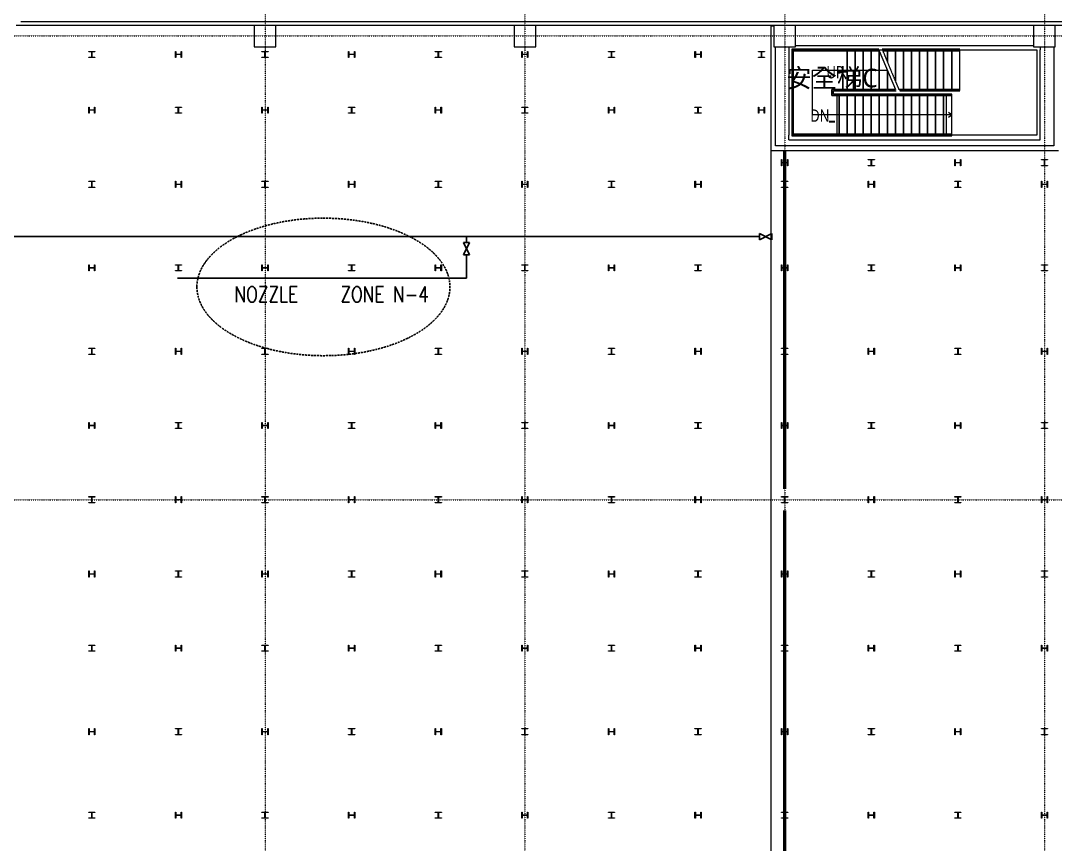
# Model space of a CAD drawing. Extents: x -32000 to 362567, y -29000 to 144214.
# Drawn here: x 151700 to 185150, y 63858 to 90491 of the extents above; entities that cross this region are included whole.
import ezdxf
from ezdxf.enums import TextEntityAlignment as Align

# ---------------------------------------------------------------- set-up
doc = ezdxf.new("R2010")
doc.units = 0
doc.header["$LTSCALE"] = 10
for name, pattern in [('H12PL25$0$HIDDEN', [0.4, 0.3, -0.1]), ('H12PL25$0$JJP_三點線', [0.9, 0.3, -0.15, 0, -0.15, 0, -0.15, 0, -0.15]), ('H12PL25$0$JJP_虛線(退縮線、投影線、地下室範圍、非屬本工程、圖面分區)', [0.45, 0.3, -0.15]), ('H12PL25$0$虛線', [0.846667, 0.423333, -0.423333]), ('XFM1P20-HI FOG-200K$0$HIDDEN', [9.525, 6.35, -3.175])]:
    doc.linetypes.add(name, pattern=pattern)
for name, color, linetype in [('H12PL25$0$A-STRS', 252, 'Continuous'), ('H12PL25$0$A-TEXT', 252, 'Continuous'), ('H12PL25$0$A-WALL-EX', 252, 'Continuous'), ('H12PL25$0$A-WALL-IN', 252, 'Continuous'), ('H12PL25$0$A-ZONE', 252, 'Continuous'), ('H12PL25$0$S-COL', 252, 'Continuous'), ('H12PL25$0$S-GRID', 252, 'Continuous'), ('XFDP20$0$A-W-P3_(50K)', 2, 'Continuous'), ('XFM1P20-HI FOG-200K$0$M-CWTR-TEXT', 4, 'Continuous'), ('XFM1P20-HI FOG-200K$0$M-PIPE-CHWR20', 110, 'Continuous'), ('XFM1P20-HI FOG-200K$0$M-PIPE-FITTING', 2, 'Continuous')]:
    doc.layers.add(name, color=color, linetype=linetype)
doc.styles.add('H12PL25$0$Standard', font='', dxfattribs={"width": 0.8})
doc.styles.add('XFM1P20-HI FOG-200K$0$12P7-XCM2P10$0$AA-TXT', font='simplex.shx', dxfattribs={"bigfont": 'china.shx'})
doc.styles.get('H12PL25$0$Standard').set_extended_font_data('Microsoft JhengHei')

# ---------------------------------------------------------------- blocks, each defined once
blk = doc.blocks.new('XFDP20')
at = {"layer": 'XFDP20$0$A-W-P3_(50K)', "ltscale": 0.5}
for p, q in [((176375, 75350), (176375, 86290)), ((176425, 75350), (176425, 86290)), ((176375, 74650), (176375, 60350)), ((176425, 74650), (176425, 60350))]:
    blk.add_line(p, q, dxfattribs=at)
blk = doc.blocks.new('H12PL25')
at = {"layer": 'H12PL25$0$A-STRS', "lineweight": 0}
for p, q in [((178420, 89570), (176630, 89570)), ((176630, 89570), (176630, 86770)), ((176680, 86820), (176680, 89520)), ((176680, 89520), (178420, 89520)), ((178420, 89520), (176680, 89520)), ((176680, 89520), (176680, 86820)), ((178420, 89520), (176680, 89520)), ((176680, 89520), (176680, 86820)), ((178420, 89520), (178420, 89570)), ((179439.2, 89570), (178420, 89570)), ((178420, 89570), (178420, 89520)), ((178420, 89520), (179460, 89520)), ((179460, 89520), (178420, 89520)), ((178420, 89520), (178420, 88270)), ((178420, 89520), (178420, 88270)), ((178420, 88270), (178420, 89520)), ((178680, 89520), (178420, 89520)), ((178420, 89520), (178420, 88270)), ((178680, 89520), (178680, 88270)), ((178680, 88270), (178680, 89520)), ((178680, 89520), (178680, 88270)), ((178940, 89520), (178680, 89520)), ((178940, 89520), (178940, 88270)), ((178940, 88270), (178940, 89520)), ((178940, 89520), (178940, 88270)), ((179200, 89520), (178940, 89520)), ((179200, 89520), (179200, 88270)), ((179200, 88270), (179200, 89520)), ((179200, 89520), (179200, 88270)), ((179460, 89520), (179200, 89520)), ((179460, 89520), (179460, 88270)), ((179460, 88270), (179460, 89520)), ((179460, 89520), (179460, 88270)), ((179460, 89520), (179980, 88270)), ((177305, 87445), (177305, 88895)), ((177305, 88895), (178420, 88895)), ((178420, 88895), (179720, 88895)), ((179720, 88895), (179720, 88270)), ((179720, 88270), (179720, 88895)), ((179720, 88895), (179720, 88270)), ((178420, 88270), (177930, 88270)), ((177930, 88270), (177930, 88070)), ((177930, 88070), (177930, 88270)), ((177930, 88270), (178420, 88270)), ((177930, 88070), (177930, 88270)), ((177930, 88270), (178420, 88270)), ((177930, 88070), (178160, 88070)), ((178086.56, 88070), (177930, 88070)), ((178160, 88070), (177930, 88070)), ((177980, 88120), (177980, 88220)), ((177980, 88220), (178420, 88220)), ((178160, 88120), (177980, 88120)), ((178160, 88070), (178086.56, 88070)), ((181800, 88120), (178160, 88120)), ((178160, 88120), (178160, 88070)), ((178160, 88070), (178160, 88120)), ((178160, 88070), (181800, 88070)), ((181800, 88070), (178160, 88070)), ((178160, 86820), (178160, 88070)), ((178160, 86820), (178160, 88070)), ((178160, 86820), (178160, 88070)), ((178420, 88070), (178160, 88070)), ((178160, 88070), (178160, 86820)), ((178160, 86820), (178160, 88070)), ((178420, 88220), (178420, 88270)), ((179980, 88270), (178420, 88270)), ((178420, 88270), (178420, 88220)), ((178420, 88270), (179980, 88270)), ((178420, 88270), (178680, 88270)), ((178420, 88220), (180000.8, 88220)), ((178420, 86820), (178420, 88070)), ((178680, 88070), (178420, 88070)), ((178420, 88070), (178420, 86820)), ((178420, 86820), (178420, 88070)), ((178680, 88270), (178940, 88270)), ((178680, 86820), (178680, 88070)), ((178940, 88070), (178680, 88070)), ((178680, 88070), (178680, 86820)), ((178680, 86820), (178680, 88070)), ((178940, 88270), (179200, 88270)), ((178940, 86820), (178940, 88070)), ((179200, 88070), (178940, 88070)), ((178940, 88070), (178940, 86820)), ((178940, 86820), (178940, 88070)), ((179200, 88270), (179460, 88270)), ((179200, 86820), (179200, 88070)), ((179460, 88070), (179200, 88070)), ((179200, 88070), (179200, 86820)), ((179200, 86820), (179200, 88070)), ((179460, 88270), (179720, 88270)), ((179460, 86820), (179460, 88070)), ((179720, 88070), (179460, 88070)), ((179460, 88070), (179460, 86820)), ((179460, 86820), (179460, 88070)), ((179720, 88270), (179980, 88270)), ((179720, 86820), (179720, 88070)), ((179980, 88070), (179720, 88070)), ((179720, 88070), (179720, 86820)), ((179720, 86820), (179720, 88070)), ((179980, 86820), (179980, 88070)), ((180240, 88070), (179980, 88070)), ((179980, 88070), (179980, 86820)), ((179980, 86820), (179980, 88070)), ((180240, 86820), (180240, 88070)), ((180500, 88070), (180240, 88070)), ((180240, 88070), (180240, 86820)), ((180240, 86820), (180240, 88070)), ((180500, 86820), (180500, 88070)), ((180760, 88070), (180500, 88070)), ((180500, 88070), (180500, 86820)), ((180500, 86820), (180500, 88070)), ((180760, 86820), (180760, 88070)), ((181020, 88070), (180760, 88070)), ((180760, 88070), (180760, 86820)), ((180760, 86820), (180760, 88070)), ((181020, 86820), (181020, 88070)), ((181280, 88070), (181020, 88070)), ((181020, 88070), (181020, 86820)), ((181020, 86820), (181020, 88070)), ((181280, 86820), (181280, 88070)), ((181540, 88070), (181280, 88070)), ((181280, 88070), (181280, 86820)), ((181280, 86820), (181280, 88070)), ((181540, 86820), (181540, 88070)), ((181800, 88070), (181540, 88070)), ((181540, 88070), (181540, 86820)), ((181540, 86820), (181540, 88070)), ((181800, 88070), (181800, 88120)), ((181800, 86820), (181800, 88070)), ((181800, 86820), (181800, 88070)), ((178160, 87445), (177305, 87445)), ((181540, 87445), (178160, 87445)), ((181800, 87445), (181540, 87445)), ((181800, 87445), (181700, 87520)), ((181700, 87370), (181800, 87445)), ((176630, 86770), (178160, 86770)), ((178160, 86820), (176680, 86820)), ((176680, 86820), (178086.56, 86820)), ((176680, 86820), (178160, 86820)), ((178086.56, 86820), (178160, 86820)), ((181800, 86820), (178160, 86820)), ((178160, 86820), (178160, 86770)), ((178160, 86770), (178160, 86820)), ((178160, 86820), (181800, 86820)), ((178160, 86820), (178420, 86820)), ((178160, 86770), (181800, 86770)), ((178420, 86820), (178680, 86820)), ((178680, 86820), (178940, 86820)), ((178940, 86820), (179200, 86820)), ((179200, 86820), (179460, 86820)), ((179460, 86820), (179720, 86820)), ((179720, 86820), (179980, 86820)), ((179980, 86820), (180240, 86820)), ((180240, 86820), (180500, 86820)), ((180500, 86820), (180760, 86820)), ((180760, 86820), (181020, 86820)), ((181020, 86820), (181280, 86820)), ((181280, 86820), (181540, 86820)), ((181540, 86820), (181800, 86820)), ((181800, 86770), (181800, 86820))]:
    blk.add_line(p, q, dxfattribs=at)
at = {"layer": 'H12PL25$0$A-STRS', "linetype": 'H12PL25$0$JJP_虛線(退縮線、投影線、地下室範圍、非屬本工程、圖面分區)', "lineweight": 0}
for p, q in [((178420, 89520), (178420, 88270)), ((182060, 89570), (179547.51, 89570)), ((179568.31, 89520), (182060, 89520)), ((179720, 89520), (179568.31, 89520)), ((179568.31, 89520), (180088.31, 88270)), ((179720, 89520), (179720, 89155.36)), ((179720, 89155.36), (179720, 89520)), ((179720, 89520), (179720, 89155.36)), ((179980, 89520), (179720, 89520)), ((179980, 89520), (179980, 88530.36)), ((179980, 88530.36), (179980, 89520)), ((179980, 89520), (179980, 88530.36)), ((180240, 89520), (179980, 89520)), ((180240, 89520), (180240, 88270)), ((180240, 88270), (180240, 89520)), ((180240, 89520), (180240, 88270)), ((180500, 89520), (180240, 89520)), ((180500, 89520), (180500, 88270)), ((180500, 88270), (180500, 89520)), ((180500, 89520), (180500, 88270)), ((180760, 89520), (180500, 89520)), ((180760, 89520), (180760, 88270)), ((180760, 88270), (180760, 89520)), ((180760, 89520), (180760, 88270)), ((181020, 89520), (180760, 89520)), ((181020, 89520), (181020, 88270)), ((181020, 88270), (181020, 89520)), ((181020, 89520), (181020, 88270)), ((181280, 89520), (181020, 89520)), ((181280, 89520), (181280, 88270)), ((181280, 88270), (181280, 89520)), ((181280, 89520), (181280, 88270)), ((181540, 89520), (181280, 89520)), ((181540, 89520), (181540, 88270)), ((181540, 88270), (181540, 89520)), ((181540, 89520), (181540, 88270)), ((181800, 89520), (181540, 89520)), ((181800, 89520), (181800, 88270)), ((181800, 88270), (181800, 89520)), ((181800, 89520), (181800, 88270)), ((182060, 89520), (181800, 89520)), ((182060, 89520), (182060, 89570)), ((182060, 88270), (182060, 89520)), ((178086.56, 88070), (178086.56, 86820)), ((182060, 88270), (180088.31, 88270)), ((180088.31, 88270), (180240, 88270)), ((180109.11, 88220), (182060, 88220)), ((180240, 88270), (180500, 88270)), ((180500, 88270), (180760, 88270)), ((180760, 88270), (181020, 88270)), ((181020, 88270), (181280, 88270)), ((181280, 88270), (181540, 88270)), ((181540, 88270), (181800, 88270)), ((181623.77, 88070), (181623.77, 86820)), ((181800, 88270), (182060, 88270)), ((182060, 88220), (182060, 88270))]:
    blk.add_line(p, q, dxfattribs=at)
at = {"layer": 'H12PL25$0$A-STRS', "linetype": 'H12PL25$0$虛線', "lineweight": 0}
for p, q in [((182060, 89520), (179568.31, 89520)), ((182060, 88270), (182060, 89520)), ((180088.31, 88270), (182060, 88270))]:
    blk.add_line(p, q, dxfattribs=at)
at = {"layer": 'H12PL25$0$A-WALL-EX', "lineweight": 0}
blk.add_line((151700, 90465), (237400, 90465), dxfattribs=at)
at = {"layer": 'H12PL25$0$A-WALL-EX', "lineweight": 0, "flags": 128}
blk.add_lwpolyline([(151550, 90350), (237400, 90350)], dxfattribs=at)
at = {"layer": 'H12PL25$0$A-WALL-IN', "lineweight": 0, "flags": 128}
for points in [[(175950, 90330), (175950, 86290)], [(175950, 90330), (176050, 90330)], [(176100, 86440), (176100, 89650)], [(176537.5, 89650), (176537.5, 89550)], [(184450, 89675), (176750, 89675)], [(184662.5, 89650), (184662.5, 89550)], [(185100, 89650), (185100, 86440)], [(176537.5, 89550), (176537.5, 86790)], [(176650.5, 89550), (184549.5, 89550)], [(176650.5, 86790), (176650.5, 89550)], [(184549.5, 89550), (184549.5, 86790)], [(184662.5, 86790), (184662.5, 89550)], [(176537.5, 86640), (176537.5, 86790)], [(176537.5, 86640), (184662.5, 86640)], [(184549.5, 86790), (176650.5, 86790)], [(184662.5, 86640), (184662.5, 86790)], [(185100, 86440), (176100, 86440)], [(175950, 86290), (176100, 86290)], [(176100, 86290), (185250, 86290)]]:
    blk.add_lwpolyline(points, dxfattribs=at)
at = {"layer": 'H12PL25$0$A-ZONE', "linetype": 'H12PL25$0$HIDDEN', "lineweight": 0}
blk.add_lwpolyline([(175950, 86290), (175950, 350)], dxfattribs=at)
at = {"layer": 'H12PL25$0$S-COL', "lineweight": 0, "flags": 128}
for points in [[(159250, 90350), (159250, 89650), (159950, 89650), (159950, 90350)], [(167650, 90350), (167650, 89650), (168350, 89650), (168350, 90350)], [(176050, 90350), (176050, 89650), (176750, 89650), (176750, 90350)], [(184450, 90350), (184450, 89650), (185150, 89650), (185150, 90350)]]:
    blk.add_lwpolyline(points, dxfattribs=at)
for points in [[(153900, 89300), (153900, 89312), (153983, 89312, 0.41421356), (153996, 89325), (153996, 89475, 0.41421356), (153983, 89488), (153900, 89488), (153900, 89500), (154100, 89500), (154100, 89488), (154017, 89488, 0.41421356), (154004, 89475), (154004, 89325, 0.41421356), (154017, 89312), (154100, 89312), (154100, 89300)], [(156700, 89500), (156712, 89500), (156712, 89417, 0.41421356), (156725, 89404), (156875, 89404, 0.41421356), (156888, 89417), (156888, 89500), (156900, 89500), (156900, 89300), (156888, 89300), (156888, 89383, 0.41421356), (156875, 89396), (156725, 89396, 0.41421356), (156712, 89383), (156712, 89300), (156700, 89300)], [(159500, 89300), (159500, 89312), (159583, 89312, 0.41421356), (159596, 89325), (159596, 89475, 0.41421356), (159583, 89488), (159500, 89488), (159500, 89500), (159700, 89500), (159700, 89488), (159617, 89488, 0.41421356), (159604, 89475), (159604, 89325, 0.41421356), (159617, 89312), (159700, 89312), (159700, 89300)], [(162300, 89500), (162312, 89500), (162312, 89417, 0.41421356), (162325, 89404), (162475, 89404, 0.41421356), (162488, 89417), (162488, 89500), (162500, 89500), (162500, 89300), (162488, 89300), (162488, 89383, 0.41421356), (162475, 89396), (162325, 89396, 0.41421356), (162312, 89383), (162312, 89300), (162300, 89300)], [(165100, 89300), (165100, 89312), (165183, 89312, 0.41421356), (165196, 89325), (165196, 89475, 0.41421356), (165183, 89488), (165100, 89488), (165100, 89500), (165300, 89500), (165300, 89488), (165217, 89488, 0.41421356), (165204, 89475), (165204, 89325, 0.41421356), (165217, 89312), (165300, 89312), (165300, 89300)], [(167900, 89500), (167912, 89500), (167912, 89417, 0.41421356), (167925, 89404), (168075, 89404, 0.41421356), (168088, 89417), (168088, 89500), (168100, 89500), (168100, 89300), (168088, 89300), (168088, 89383, 0.41421356), (168075, 89396), (167925, 89396, 0.41421356), (167912, 89383), (167912, 89300), (167900, 89300)], [(170700, 89300), (170700, 89312), (170783, 89312, 0.41421356), (170796, 89325), (170796, 89475, 0.41421356), (170783, 89488), (170700, 89488), (170700, 89500), (170900, 89500), (170900, 89488), (170817, 89488, 0.41421356), (170804, 89475), (170804, 89325, 0.41421356), (170817, 89312), (170900, 89312), (170900, 89300)], [(173500, 89500), (173512, 89500), (173512, 89417, 0.41421356), (173525, 89404), (173675, 89404, 0.41421356), (173688, 89417), (173688, 89500), (173700, 89500), (173700, 89300), (173688, 89300), (173688, 89383, 0.41421356), (173675, 89396), (173525, 89396, 0.41421356), (173512, 89383), (173512, 89300), (173500, 89300)], [(175550, 89300), (175550, 89312), (175633, 89312, 0.41421356), (175646, 89325), (175646, 89475, 0.41421356), (175633, 89488), (175550, 89488), (175550, 89500), (175750, 89500), (175750, 89488), (175667, 89488, 0.41421356), (175654, 89475), (175654, 89325, 0.41421356), (175667, 89312), (175750, 89312), (175750, 89300)], [(153900, 87700), (153912, 87700), (153912, 87617, 0.41421356), (153925, 87604), (154075, 87604, 0.41421356), (154088, 87617), (154088, 87700), (154100, 87700), (154100, 87500), (154088, 87500), (154088, 87583, 0.41421356), (154075, 87596), (153925, 87596, 0.41421356), (153912, 87583), (153912, 87500), (153900, 87500)], [(156700, 87500), (156700, 87512), (156783, 87512, 0.41421356), (156796, 87525), (156796, 87675, 0.41421356), (156783, 87688), (156700, 87688), (156700, 87700), (156900, 87700), (156900, 87688), (156817, 87688, 0.41421356), (156804, 87675), (156804, 87525, 0.41421356), (156817, 87512), (156900, 87512), (156900, 87500)], [(159500, 87700), (159512, 87700), (159512, 87617, 0.41421356), (159525, 87604), (159675, 87604, 0.41421356), (159688, 87617), (159688, 87700), (159700, 87700), (159700, 87500), (159688, 87500), (159688, 87583, 0.41421356), (159675, 87596), (159525, 87596, 0.41421356), (159512, 87583), (159512, 87500), (159500, 87500)], [(162300, 87500), (162300, 87512), (162383, 87512, 0.41421356), (162396, 87525), (162396, 87675, 0.41421356), (162383, 87688), (162300, 87688), (162300, 87700), (162500, 87700), (162500, 87688), (162417, 87688, 0.41421356), (162404, 87675), (162404, 87525, 0.41421356), (162417, 87512), (162500, 87512), (162500, 87500)], [(165100, 87700), (165112, 87700), (165112, 87617, 0.41421356), (165125, 87604), (165275, 87604, 0.41421356), (165288, 87617), (165288, 87700), (165300, 87700), (165300, 87500), (165288, 87500), (165288, 87583, 0.41421356), (165275, 87596), (165125, 87596, 0.41421356), (165112, 87583), (165112, 87500), (165100, 87500)], [(167900, 87500), (167900, 87512), (167983, 87512, 0.41421356), (167996, 87525), (167996, 87675, 0.41421356), (167983, 87688), (167900, 87688), (167900, 87700), (168100, 87700), (168100, 87688), (168017, 87688, 0.41421356), (168004, 87675), (168004, 87525, 0.41421356), (168017, 87512), (168100, 87512), (168100, 87500)], [(170700, 87700), (170712, 87700), (170712, 87617, 0.41421356), (170725, 87604), (170875, 87604, 0.41421356), (170888, 87617), (170888, 87700), (170900, 87700), (170900, 87500), (170888, 87500), (170888, 87583, 0.41421356), (170875, 87596), (170725, 87596, 0.41421356), (170712, 87583), (170712, 87500), (170700, 87500)], [(173500, 87500), (173500, 87512), (173583, 87512, 0.41421356), (173596, 87525), (173596, 87675, 0.41421356), (173583, 87688), (173500, 87688), (173500, 87700), (173700, 87700), (173700, 87688), (173617, 87688, 0.41421356), (173604, 87675), (173604, 87525, 0.41421356), (173617, 87512), (173700, 87512), (173700, 87500)], [(175550, 87700), (175562, 87700), (175562, 87617, 0.41421356), (175575, 87604), (175725, 87604, 0.41421356), (175738, 87617), (175738, 87700), (175750, 87700), (175750, 87500), (175738, 87500), (175738, 87583, 0.41421356), (175725, 87596), (175575, 87596, 0.41421356), (175562, 87583), (175562, 87500), (175550, 87500)], [(176300, 86000), (176312, 86000), (176312, 85917, 0.41421356), (176325, 85904), (176475, 85904, 0.41421356), (176488, 85917), (176488, 86000), (176500, 86000), (176500, 85800), (176488, 85800), (176488, 85883, 0.41421356), (176475, 85896), (176325, 85896, 0.41421356), (176312, 85883), (176312, 85800), (176300, 85800)], [(179100, 85800), (179100, 85812), (179183, 85812, 0.41421356), (179196, 85825), (179196, 85975, 0.41421356), (179183, 85988), (179100, 85988), (179100, 86000), (179300, 86000), (179300, 85988), (179217, 85988, 0.41421356), (179204, 85975), (179204, 85825, 0.41421356), (179217, 85812), (179300, 85812), (179300, 85800)], [(181900, 86000), (181912, 86000), (181912, 85917, 0.41421356), (181925, 85904), (182075, 85904, 0.41421356), (182088, 85917), (182088, 86000), (182100, 86000), (182100, 85800), (182088, 85800), (182088, 85883, 0.41421356), (182075, 85896), (181925, 85896, 0.41421356), (181912, 85883), (181912, 85800), (181900, 85800)], [(184700, 85800), (184700, 85812), (184783, 85812, 0.41421356), (184796, 85825), (184796, 85975, 0.41421356), (184783, 85988), (184700, 85988), (184700, 86000), (184900, 86000), (184900, 85988), (184817, 85988, 0.41421356), (184804, 85975), (184804, 85825, 0.41421356), (184817, 85812), (184900, 85812), (184900, 85800)], [(153900, 85100), (153900, 85112), (153983, 85112, 0.41421356), (153996, 85125), (153996, 85275, 0.41421356), (153983, 85288), (153900, 85288), (153900, 85300), (154100, 85300), (154100, 85288), (154017, 85288, 0.41421356), (154004, 85275), (154004, 85125, 0.41421356), (154017, 85112), (154100, 85112), (154100, 85100)], [(156700, 85300), (156712, 85300), (156712, 85217, 0.41421356), (156725, 85204), (156875, 85204, 0.41421356), (156888, 85217), (156888, 85300), (156900, 85300), (156900, 85100), (156888, 85100), (156888, 85183, 0.41421356), (156875, 85196), (156725, 85196, 0.41421356), (156712, 85183), (156712, 85100), (156700, 85100)], [(159500, 85100), (159500, 85112), (159583, 85112, 0.41421356), (159596, 85125), (159596, 85275, 0.41421356), (159583, 85288), (159500, 85288), (159500, 85300), (159700, 85300), (159700, 85288), (159617, 85288, 0.41421356), (159604, 85275), (159604, 85125, 0.41421356), (159617, 85112), (159700, 85112), (159700, 85100)], [(162300, 85300), (162312, 85300), (162312, 85217, 0.41421356), (162325, 85204), (162475, 85204, 0.41421356), (162488, 85217), (162488, 85300), (162500, 85300), (162500, 85100), (162488, 85100), (162488, 85183, 0.41421356), (162475, 85196), (162325, 85196, 0.41421356), (162312, 85183), (162312, 85100), (162300, 85100)], [(165100, 85100), (165100, 85112), (165183, 85112, 0.41421356), (165196, 85125), (165196, 85275, 0.41421356), (165183, 85288), (165100, 85288), (165100, 85300), (165300, 85300), (165300, 85288), (165217, 85288, 0.41421356), (165204, 85275), (165204, 85125, 0.41421356), (165217, 85112), (165300, 85112), (165300, 85100)], [(167900, 85300), (167912, 85300), (167912, 85217, 0.41421356), (167925, 85204), (168075, 85204, 0.41421356), (168088, 85217), (168088, 85300), (168100, 85300), (168100, 85100), (168088, 85100), (168088, 85183, 0.41421356), (168075, 85196), (167925, 85196, 0.41421356), (167912, 85183), (167912, 85100), (167900, 85100)], [(170700, 85100), (170700, 85112), (170783, 85112, 0.41421356), (170796, 85125), (170796, 85275, 0.41421356), (170783, 85288), (170700, 85288), (170700, 85300), (170900, 85300), (170900, 85288), (170817, 85288, 0.41421356), (170804, 85275), (170804, 85125, 0.41421356), (170817, 85112), (170900, 85112), (170900, 85100)], [(173500, 85300), (173512, 85300), (173512, 85217, 0.41421356), (173525, 85204), (173675, 85204, 0.41421356), (173688, 85217), (173688, 85300), (173700, 85300), (173700, 85100), (173688, 85100), (173688, 85183, 0.41421356), (173675, 85196), (173525, 85196, 0.41421356), (173512, 85183), (173512, 85100), (173500, 85100)], [(176300, 85100), (176300, 85112), (176383, 85112, 0.41421356), (176396, 85125), (176396, 85275, 0.41421356), (176383, 85288), (176300, 85288), (176300, 85300), (176500, 85300), (176500, 85288), (176417, 85288, 0.41421356), (176404, 85275), (176404, 85125, 0.41421356), (176417, 85112), (176500, 85112), (176500, 85100)], [(179100, 85300), (179112, 85300), (179112, 85217, 0.41421356), (179125, 85204), (179275, 85204, 0.41421356), (179288, 85217), (179288, 85300), (179300, 85300), (179300, 85100), (179288, 85100), (179288, 85183, 0.41421356), (179275, 85196), (179125, 85196, 0.41421356), (179112, 85183), (179112, 85100), (179100, 85100)], [(181900, 85100), (181900, 85112), (181983, 85112, 0.41421356), (181996, 85125), (181996, 85275, 0.41421356), (181983, 85288), (181900, 85288), (181900, 85300), (182100, 85300), (182100, 85288), (182017, 85288, 0.41421356), (182004, 85275), (182004, 85125, 0.41421356), (182017, 85112), (182100, 85112), (182100, 85100)], [(184700, 85300), (184712, 85300), (184712, 85217, 0.41421356), (184725, 85204), (184875, 85204, 0.41421356), (184888, 85217), (184888, 85300), (184900, 85300), (184900, 85100), (184888, 85100), (184888, 85183, 0.41421356), (184875, 85196), (184725, 85196, 0.41421356), (184712, 85183), (184712, 85100), (184700, 85100)], [(153900, 82600), (153912, 82600), (153912, 82517, 0.41421356), (153925, 82504), (154075, 82504, 0.41421356), (154088, 82517), (154088, 82600), (154100, 82600), (154100, 82400), (154088, 82400), (154088, 82483, 0.41421356), (154075, 82496), (153925, 82496, 0.41421356), (153912, 82483), (153912, 82400), (153900, 82400)], [(156700, 82400), (156700, 82412), (156783, 82412, 0.41421356), (156796, 82425), (156796, 82575, 0.41421356), (156783, 82588), (156700, 82588), (156700, 82600), (156900, 82600), (156900, 82588), (156817, 82588, 0.41421356), (156804, 82575), (156804, 82425, 0.41421356), (156817, 82412), (156900, 82412), (156900, 82400)], [(159500, 82600), (159512, 82600), (159512, 82517, 0.41421356), (159525, 82504), (159675, 82504, 0.41421356), (159688, 82517), (159688, 82600), (159700, 82600), (159700, 82400), (159688, 82400), (159688, 82483, 0.41421356), (159675, 82496), (159525, 82496, 0.41421356), (159512, 82483), (159512, 82400), (159500, 82400)], [(162300, 82400), (162300, 82412), (162383, 82412, 0.41421356), (162396, 82425), (162396, 82575, 0.41421356), (162383, 82588), (162300, 82588), (162300, 82600), (162500, 82600), (162500, 82588), (162417, 82588, 0.41421356), (162404, 82575), (162404, 82425, 0.41421356), (162417, 82412), (162500, 82412), (162500, 82400)], [(165100, 82600), (165112, 82600), (165112, 82517, 0.41421356), (165125, 82504), (165275, 82504, 0.41421356), (165288, 82517), (165288, 82600), (165300, 82600), (165300, 82400), (165288, 82400), (165288, 82483, 0.41421356), (165275, 82496), (165125, 82496, 0.41421356), (165112, 82483), (165112, 82400), (165100, 82400)], [(167900, 82400), (167900, 82412), (167983, 82412, 0.41421356), (167996, 82425), (167996, 82575, 0.41421356), (167983, 82588), (167900, 82588), (167900, 82600), (168100, 82600), (168100, 82588), (168017, 82588, 0.41421356), (168004, 82575), (168004, 82425, 0.41421356), (168017, 82412), (168100, 82412), (168100, 82400)], [(170700, 82600), (170712, 82600), (170712, 82517, 0.41421356), (170725, 82504), (170875, 82504, 0.41421356), (170888, 82517), (170888, 82600), (170900, 82600), (170900, 82400), (170888, 82400), (170888, 82483, 0.41421356), (170875, 82496), (170725, 82496, 0.41421356), (170712, 82483), (170712, 82400), (170700, 82400)], [(173500, 82400), (173500, 82412), (173583, 82412, 0.41421356), (173596, 82425), (173596, 82575, 0.41421356), (173583, 82588), (173500, 82588), (173500, 82600), (173700, 82600), (173700, 82588), (173617, 82588, 0.41421356), (173604, 82575), (173604, 82425, 0.41421356), (173617, 82412), (173700, 82412), (173700, 82400)], [(176300, 82600), (176312, 82600), (176312, 82517, 0.41421356), (176325, 82504), (176475, 82504, 0.41421356), (176488, 82517), (176488, 82600), (176500, 82600), (176500, 82400), (176488, 82400), (176488, 82483, 0.41421356), (176475, 82496), (176325, 82496, 0.41421356), (176312, 82483), (176312, 82400), (176300, 82400)], [(179100, 82400), (179100, 82412), (179183, 82412, 0.41421356), (179196, 82425), (179196, 82575, 0.41421356), (179183, 82588), (179100, 82588), (179100, 82600), (179300, 82600), (179300, 82588), (179217, 82588, 0.41421356), (179204, 82575), (179204, 82425, 0.41421356), (179217, 82412), (179300, 82412), (179300, 82400)], [(181900, 82600), (181912, 82600), (181912, 82517, 0.41421356), (181925, 82504), (182075, 82504, 0.41421356), (182088, 82517), (182088, 82600), (182100, 82600), (182100, 82400), (182088, 82400), (182088, 82483, 0.41421356), (182075, 82496), (181925, 82496, 0.41421356), (181912, 82483), (181912, 82400), (181900, 82400)], [(184700, 82400), (184700, 82412), (184783, 82412, 0.41421356), (184796, 82425), (184796, 82575, 0.41421356), (184783, 82588), (184700, 82588), (184700, 82600), (184900, 82600), (184900, 82588), (184817, 82588, 0.41421356), (184804, 82575), (184804, 82425, 0.41421356), (184817, 82412), (184900, 82412), (184900, 82400)], [(153900, 79700), (153900, 79712), (153983, 79712, 0.41421356), (153996, 79725), (153996, 79875, 0.41421356), (153983, 79888), (153900, 79888), (153900, 79900), (154100, 79900), (154100, 79888), (154017, 79888, 0.41421356), (154004, 79875), (154004, 79725, 0.41421356), (154017, 79712), (154100, 79712), (154100, 79700)], [(156700, 79900), (156712, 79900), (156712, 79817, 0.41421356), (156725, 79804), (156875, 79804, 0.41421356), (156888, 79817), (156888, 79900), (156900, 79900), (156900, 79700), (156888, 79700), (156888, 79783, 0.41421356), (156875, 79796), (156725, 79796, 0.41421356), (156712, 79783), (156712, 79700), (156700, 79700)], [(159500, 79700), (159500, 79712), (159583, 79712, 0.41421356), (159596, 79725), (159596, 79875, 0.41421356), (159583, 79888), (159500, 79888), (159500, 79900), (159700, 79900), (159700, 79888), (159617, 79888, 0.41421356), (159604, 79875), (159604, 79725, 0.41421356), (159617, 79712), (159700, 79712), (159700, 79700)], [(162300, 79900), (162312, 79900), (162312, 79817, 0.41421356), (162325, 79804), (162475, 79804, 0.41421356), (162488, 79817), (162488, 79900), (162500, 79900), (162500, 79700), (162488, 79700), (162488, 79783, 0.41421356), (162475, 79796), (162325, 79796, 0.41421356), (162312, 79783), (162312, 79700), (162300, 79700)], [(165100, 79700), (165100, 79712), (165183, 79712, 0.41421356), (165196, 79725), (165196, 79875, 0.41421356), (165183, 79888), (165100, 79888), (165100, 79900), (165300, 79900), (165300, 79888), (165217, 79888, 0.41421356), (165204, 79875), (165204, 79725, 0.41421356), (165217, 79712), (165300, 79712), (165300, 79700)], [(167900, 79900), (167912, 79900), (167912, 79817, 0.41421356), (167925, 79804), (168075, 79804, 0.41421356), (168088, 79817), (168088, 79900), (168100, 79900), (168100, 79700), (168088, 79700), (168088, 79783, 0.41421356), (168075, 79796), (167925, 79796, 0.41421356), (167912, 79783), (167912, 79700), (167900, 79700)], [(170700, 79700), (170700, 79712), (170783, 79712, 0.41421356), (170796, 79725), (170796, 79875, 0.41421356), (170783, 79888), (170700, 79888), (170700, 79900), (170900, 79900), (170900, 79888), (170817, 79888, 0.41421356), (170804, 79875), (170804, 79725, 0.41421356), (170817, 79712), (170900, 79712), (170900, 79700)], [(173500, 79900), (173512, 79900), (173512, 79817, 0.41421356), (173525, 79804), (173675, 79804, 0.41421356), (173688, 79817), (173688, 79900), (173700, 79900), (173700, 79700), (173688, 79700), (173688, 79783, 0.41421356), (173675, 79796), (173525, 79796, 0.41421356), (173512, 79783), (173512, 79700), (173500, 79700)], [(176300, 79700), (176300, 79712), (176383, 79712, 0.41421356), (176396, 79725), (176396, 79875, 0.41421356), (176383, 79888), (176300, 79888), (176300, 79900), (176500, 79900), (176500, 79888), (176417, 79888, 0.41421356), (176404, 79875), (176404, 79725, 0.41421356), (176417, 79712), (176500, 79712), (176500, 79700)], [(179100, 79900), (179112, 79900), (179112, 79817, 0.41421356), (179125, 79804), (179275, 79804, 0.41421356), (179288, 79817), (179288, 79900), (179300, 79900), (179300, 79700), (179288, 79700), (179288, 79783, 0.41421356), (179275, 79796), (179125, 79796, 0.41421356), (179112, 79783), (179112, 79700), (179100, 79700)], [(181900, 79700), (181900, 79712), (181983, 79712, 0.41421356), (181996, 79725), (181996, 79875, 0.41421356), (181983, 79888), (181900, 79888), (181900, 79900), (182100, 79900), (182100, 79888), (182017, 79888, 0.41421356), (182004, 79875), (182004, 79725, 0.41421356), (182017, 79712), (182100, 79712), (182100, 79700)], [(184700, 79900), (184712, 79900), (184712, 79817, 0.41421356), (184725, 79804), (184875, 79804, 0.41421356), (184888, 79817), (184888, 79900), (184900, 79900), (184900, 79700), (184888, 79700), (184888, 79783, 0.41421356), (184875, 79796), (184725, 79796, 0.41421356), (184712, 79783), (184712, 79700), (184700, 79700)], [(153900, 77500), (153912, 77500), (153912, 77417, 0.41421356), (153925, 77404), (154075, 77404, 0.41421356), (154088, 77417), (154088, 77500), (154100, 77500), (154100, 77300), (154088, 77300), (154088, 77383, 0.41421356), (154075, 77396), (153925, 77396, 0.41421356), (153912, 77383), (153912, 77300), (153900, 77300)], [(156700, 77300), (156700, 77312), (156783, 77312, 0.41421356), (156796, 77325), (156796, 77475, 0.41421356), (156783, 77488), (156700, 77488), (156700, 77500), (156900, 77500), (156900, 77488), (156817, 77488, 0.41421356), (156804, 77475), (156804, 77325, 0.41421356), (156817, 77312), (156900, 77312), (156900, 77300)], [(159500, 77500), (159512, 77500), (159512, 77417, 0.41421356), (159525, 77404), (159675, 77404, 0.41421356), (159688, 77417), (159688, 77500), (159700, 77500), (159700, 77300), (159688, 77300), (159688, 77383, 0.41421356), (159675, 77396), (159525, 77396, 0.41421356), (159512, 77383), (159512, 77300), (159500, 77300)], [(162300, 77300), (162300, 77312), (162383, 77312, 0.41421356), (162396, 77325), (162396, 77475, 0.41421356), (162383, 77488), (162300, 77488), (162300, 77500), (162500, 77500), (162500, 77488), (162417, 77488, 0.41421356), (162404, 77475), (162404, 77325, 0.41421356), (162417, 77312), (162500, 77312), (162500, 77300)], [(165100, 77500), (165112, 77500), (165112, 77417, 0.41421356), (165125, 77404), (165275, 77404, 0.41421356), (165288, 77417), (165288, 77500), (165300, 77500), (165300, 77300), (165288, 77300), (165288, 77383, 0.41421356), (165275, 77396), (165125, 77396, 0.41421356), (165112, 77383), (165112, 77300), (165100, 77300)], [(167900, 77300), (167900, 77312), (167983, 77312, 0.41421356), (167996, 77325), (167996, 77475, 0.41421356), (167983, 77488), (167900, 77488), (167900, 77500), (168100, 77500), (168100, 77488), (168017, 77488, 0.41421356), (168004, 77475), (168004, 77325, 0.41421356), (168017, 77312), (168100, 77312), (168100, 77300)], [(170700, 77500), (170712, 77500), (170712, 77417, 0.41421356), (170725, 77404), (170875, 77404, 0.41421356), (170888, 77417), (170888, 77500), (170900, 77500), (170900, 77300), (170888, 77300), (170888, 77383, 0.41421356), (170875, 77396), (170725, 77396, 0.41421356), (170712, 77383), (170712, 77300), (170700, 77300)], [(173500, 77300), (173500, 77312), (173583, 77312, 0.41421356), (173596, 77325), (173596, 77475, 0.41421356), (173583, 77488), (173500, 77488), (173500, 77500), (173700, 77500), (173700, 77488), (173617, 77488, 0.41421356), (173604, 77475), (173604, 77325, 0.41421356), (173617, 77312), (173700, 77312), (173700, 77300)], [(176300, 77500), (176312, 77500), (176312, 77417, 0.41421356), (176325, 77404), (176475, 77404, 0.41421356), (176488, 77417), (176488, 77500), (176500, 77500), (176500, 77300), (176488, 77300), (176488, 77383, 0.41421356), (176475, 77396), (176325, 77396, 0.41421356), (176312, 77383), (176312, 77300), (176300, 77300)], [(179100, 77300), (179100, 77312), (179183, 77312, 0.41421356), (179196, 77325), (179196, 77475, 0.41421356), (179183, 77488), (179100, 77488), (179100, 77500), (179300, 77500), (179300, 77488), (179217, 77488, 0.41421356), (179204, 77475), (179204, 77325, 0.41421356), (179217, 77312), (179300, 77312), (179300, 77300)], [(181900, 77500), (181912, 77500), (181912, 77417, 0.41421356), (181925, 77404), (182075, 77404, 0.41421356), (182088, 77417), (182088, 77500), (182100, 77500), (182100, 77300), (182088, 77300), (182088, 77383, 0.41421356), (182075, 77396), (181925, 77396, 0.41421356), (181912, 77383), (181912, 77300), (181900, 77300)], [(184700, 77300), (184700, 77312), (184783, 77312, 0.41421356), (184796, 77325), (184796, 77475, 0.41421356), (184783, 77488), (184700, 77488), (184700, 77500), (184900, 77500), (184900, 77488), (184817, 77488, 0.41421356), (184804, 77475), (184804, 77325, 0.41421356), (184817, 77312), (184900, 77312), (184900, 77300)], [(153900, 74900), (153900, 74912), (153983, 74912, 0.41421356), (153996, 74925), (153996, 75075, 0.41421356), (153983, 75088), (153900, 75088), (153900, 75100), (154100, 75100), (154100, 75088), (154017, 75088, 0.41421356), (154004, 75075), (154004, 74925, 0.41421356), (154017, 74912), (154100, 74912), (154100, 74900)], [(156700, 75100), (156712, 75100), (156712, 75017, 0.41421356), (156725, 75004), (156875, 75004, 0.41421356), (156888, 75017), (156888, 75100), (156900, 75100), (156900, 74900), (156888, 74900), (156888, 74983, 0.41421356), (156875, 74996), (156725, 74996, 0.41421356), (156712, 74983), (156712, 74900), (156700, 74900)], [(159500, 74900), (159500, 74912), (159583, 74912, 0.41421356), (159596, 74925), (159596, 75075, 0.41421356), (159583, 75088), (159500, 75088), (159500, 75100), (159700, 75100), (159700, 75088), (159617, 75088, 0.41421356), (159604, 75075), (159604, 74925, 0.41421356), (159617, 74912), (159700, 74912), (159700, 74900)], [(162300, 75100), (162312, 75100), (162312, 75017, 0.41421356), (162325, 75004), (162475, 75004, 0.41421356), (162488, 75017), (162488, 75100), (162500, 75100), (162500, 74900), (162488, 74900), (162488, 74983, 0.41421356), (162475, 74996), (162325, 74996, 0.41421356), (162312, 74983), (162312, 74900), (162300, 74900)], [(165100, 74900), (165100, 74912), (165183, 74912, 0.41421356), (165196, 74925), (165196, 75075, 0.41421356), (165183, 75088), (165100, 75088), (165100, 75100), (165300, 75100), (165300, 75088), (165217, 75088, 0.41421356), (165204, 75075), (165204, 74925, 0.41421356), (165217, 74912), (165300, 74912), (165300, 74900)], [(167900, 75100), (167912, 75100), (167912, 75017, 0.41421356), (167925, 75004), (168075, 75004, 0.41421356), (168088, 75017), (168088, 75100), (168100, 75100), (168100, 74900), (168088, 74900), (168088, 74983, 0.41421356), (168075, 74996), (167925, 74996, 0.41421356), (167912, 74983), (167912, 74900), (167900, 74900)], [(170700, 74900), (170700, 74912), (170783, 74912, 0.41421356), (170796, 74925), (170796, 75075, 0.41421356), (170783, 75088), (170700, 75088), (170700, 75100), (170900, 75100), (170900, 75088), (170817, 75088, 0.41421356), (170804, 75075), (170804, 74925, 0.41421356), (170817, 74912), (170900, 74912), (170900, 74900)], [(173500, 75100), (173512, 75100), (173512, 75017, 0.41421356), (173525, 75004), (173675, 75004, 0.41421356), (173688, 75017), (173688, 75100), (173700, 75100), (173700, 74900), (173688, 74900), (173688, 74983, 0.41421356), (173675, 74996), (173525, 74996, 0.41421356), (173512, 74983), (173512, 74900), (173500, 74900)], [(176300, 74900), (176300, 74912), (176383, 74912, 0.41421356), (176396, 74925), (176396, 75075, 0.41421356), (176383, 75088), (176300, 75088), (176300, 75100), (176500, 75100), (176500, 75088), (176417, 75088, 0.41421356), (176404, 75075), (176404, 74925, 0.41421356), (176417, 74912), (176500, 74912), (176500, 74900)], [(179100, 75100), (179112, 75100), (179112, 75017, 0.41421356), (179125, 75004), (179275, 75004, 0.41421356), (179288, 75017), (179288, 75100), (179300, 75100), (179300, 74900), (179288, 74900), (179288, 74983, 0.41421356), (179275, 74996), (179125, 74996, 0.41421356), (179112, 74983), (179112, 74900), (179100, 74900)], [(181900, 74900), (181900, 74912), (181983, 74912, 0.41421356), (181996, 74925), (181996, 75075, 0.41421356), (181983, 75088), (181900, 75088), (181900, 75100), (182100, 75100), (182100, 75088), (182017, 75088, 0.41421356), (182004, 75075), (182004, 74925, 0.41421356), (182017, 74912), (182100, 74912), (182100, 74900)], [(184700, 75100), (184712, 75100), (184712, 75017, 0.41421356), (184725, 75004), (184875, 75004, 0.41421356), (184888, 75017), (184888, 75100), (184900, 75100), (184900, 74900), (184888, 74900), (184888, 74983, 0.41421356), (184875, 74996), (184725, 74996, 0.41421356), (184712, 74983), (184712, 74900), (184700, 74900)], [(153900, 72700), (153912, 72700), (153912, 72617, 0.41421356), (153925, 72604), (154075, 72604, 0.41421356), (154088, 72617), (154088, 72700), (154100, 72700), (154100, 72500), (154088, 72500), (154088, 72583, 0.41421356), (154075, 72596), (153925, 72596, 0.41421356), (153912, 72583), (153912, 72500), (153900, 72500)], [(156700, 72500), (156700, 72512), (156783, 72512, 0.41421356), (156796, 72525), (156796, 72675, 0.41421356), (156783, 72688), (156700, 72688), (156700, 72700), (156900, 72700), (156900, 72688), (156817, 72688, 0.41421356), (156804, 72675), (156804, 72525, 0.41421356), (156817, 72512), (156900, 72512), (156900, 72500)], [(159500, 72700), (159512, 72700), (159512, 72617, 0.41421356), (159525, 72604), (159675, 72604, 0.41421356), (159688, 72617), (159688, 72700), (159700, 72700), (159700, 72500), (159688, 72500), (159688, 72583, 0.41421356), (159675, 72596), (159525, 72596, 0.41421356), (159512, 72583), (159512, 72500), (159500, 72500)], [(162300, 72500), (162300, 72512), (162383, 72512, 0.41421356), (162396, 72525), (162396, 72675, 0.41421356), (162383, 72688), (162300, 72688), (162300, 72700), (162500, 72700), (162500, 72688), (162417, 72688, 0.41421356), (162404, 72675), (162404, 72525, 0.41421356), (162417, 72512), (162500, 72512), (162500, 72500)], [(165100, 72700), (165112, 72700), (165112, 72617, 0.41421356), (165125, 72604), (165275, 72604, 0.41421356), (165288, 72617), (165288, 72700), (165300, 72700), (165300, 72500), (165288, 72500), (165288, 72583, 0.41421356), (165275, 72596), (165125, 72596, 0.41421356), (165112, 72583), (165112, 72500), (165100, 72500)], [(167900, 72500), (167900, 72512), (167983, 72512, 0.41421356), (167996, 72525), (167996, 72675, 0.41421356), (167983, 72688), (167900, 72688), (167900, 72700), (168100, 72700), (168100, 72688), (168017, 72688, 0.41421356), (168004, 72675), (168004, 72525, 0.41421356), (168017, 72512), (168100, 72512), (168100, 72500)], [(170700, 72700), (170712, 72700), (170712, 72617, 0.41421356), (170725, 72604), (170875, 72604, 0.41421356), (170888, 72617), (170888, 72700), (170900, 72700), (170900, 72500), (170888, 72500), (170888, 72583, 0.41421356), (170875, 72596), (170725, 72596, 0.41421356), (170712, 72583), (170712, 72500), (170700, 72500)], [(173500, 72500), (173500, 72512), (173583, 72512, 0.41421356), (173596, 72525), (173596, 72675, 0.41421356), (173583, 72688), (173500, 72688), (173500, 72700), (173700, 72700), (173700, 72688), (173617, 72688, 0.41421356), (173604, 72675), (173604, 72525, 0.41421356), (173617, 72512), (173700, 72512), (173700, 72500)], [(176300, 72700), (176312, 72700), (176312, 72617, 0.41421356), (176325, 72604), (176475, 72604, 0.41421356), (176488, 72617), (176488, 72700), (176500, 72700), (176500, 72500), (176488, 72500), (176488, 72583, 0.41421356), (176475, 72596), (176325, 72596, 0.41421356), (176312, 72583), (176312, 72500), (176300, 72500)], [(179100, 72500), (179100, 72512), (179183, 72512, 0.41421356), (179196, 72525), (179196, 72675, 0.41421356), (179183, 72688), (179100, 72688), (179100, 72700), (179300, 72700), (179300, 72688), (179217, 72688, 0.41421356), (179204, 72675), (179204, 72525, 0.41421356), (179217, 72512), (179300, 72512), (179300, 72500)], [(181900, 72700), (181912, 72700), (181912, 72617, 0.41421356), (181925, 72604), (182075, 72604, 0.41421356), (182088, 72617), (182088, 72700), (182100, 72700), (182100, 72500), (182088, 72500), (182088, 72583, 0.41421356), (182075, 72596), (181925, 72596, 0.41421356), (181912, 72583), (181912, 72500), (181900, 72500)], [(184700, 72500), (184700, 72512), (184783, 72512, 0.41421356), (184796, 72525), (184796, 72675, 0.41421356), (184783, 72688), (184700, 72688), (184700, 72700), (184900, 72700), (184900, 72688), (184817, 72688, 0.41421356), (184804, 72675), (184804, 72525, 0.41421356), (184817, 72512), (184900, 72512), (184900, 72500)], [(153900, 70100), (153900, 70112), (153983, 70112, 0.41421356), (153996, 70125), (153996, 70275, 0.41421356), (153983, 70288), (153900, 70288), (153900, 70300), (154100, 70300), (154100, 70288), (154017, 70288, 0.41421356), (154004, 70275), (154004, 70125, 0.41421356), (154017, 70112), (154100, 70112), (154100, 70100)], [(156700, 70300), (156712, 70300), (156712, 70217, 0.41421356), (156725, 70204), (156875, 70204, 0.41421356), (156888, 70217), (156888, 70300), (156900, 70300), (156900, 70100), (156888, 70100), (156888, 70183, 0.41421356), (156875, 70196), (156725, 70196, 0.41421356), (156712, 70183), (156712, 70100), (156700, 70100)], [(159500, 70100), (159500, 70112), (159583, 70112, 0.41421356), (159596, 70125), (159596, 70275, 0.41421356), (159583, 70288), (159500, 70288), (159500, 70300), (159700, 70300), (159700, 70288), (159617, 70288, 0.41421356), (159604, 70275), (159604, 70125, 0.41421356), (159617, 70112), (159700, 70112), (159700, 70100)], [(162300, 70300), (162312, 70300), (162312, 70217, 0.41421356), (162325, 70204), (162475, 70204, 0.41421356), (162488, 70217), (162488, 70300), (162500, 70300), (162500, 70100), (162488, 70100), (162488, 70183, 0.41421356), (162475, 70196), (162325, 70196, 0.41421356), (162312, 70183), (162312, 70100), (162300, 70100)], [(165100, 70100), (165100, 70112), (165183, 70112, 0.41421356), (165196, 70125), (165196, 70275, 0.41421356), (165183, 70288), (165100, 70288), (165100, 70300), (165300, 70300), (165300, 70288), (165217, 70288, 0.41421356), (165204, 70275), (165204, 70125, 0.41421356), (165217, 70112), (165300, 70112), (165300, 70100)], [(167900, 70300), (167912, 70300), (167912, 70217, 0.41421356), (167925, 70204), (168075, 70204, 0.41421356), (168088, 70217), (168088, 70300), (168100, 70300), (168100, 70100), (168088, 70100), (168088, 70183, 0.41421356), (168075, 70196), (167925, 70196, 0.41421356), (167912, 70183), (167912, 70100), (167900, 70100)], [(170700, 70100), (170700, 70112), (170783, 70112, 0.41421356), (170796, 70125), (170796, 70275, 0.41421356), (170783, 70288), (170700, 70288), (170700, 70300), (170900, 70300), (170900, 70288), (170817, 70288, 0.41421356), (170804, 70275), (170804, 70125, 0.41421356), (170817, 70112), (170900, 70112), (170900, 70100)], [(173500, 70300), (173512, 70300), (173512, 70217, 0.41421356), (173525, 70204), (173675, 70204, 0.41421356), (173688, 70217), (173688, 70300), (173700, 70300), (173700, 70100), (173688, 70100), (173688, 70183, 0.41421356), (173675, 70196), (173525, 70196, 0.41421356), (173512, 70183), (173512, 70100), (173500, 70100)], [(176300, 70100), (176300, 70112), (176383, 70112, 0.41421356), (176396, 70125), (176396, 70275, 0.41421356), (176383, 70288), (176300, 70288), (176300, 70300), (176500, 70300), (176500, 70288), (176417, 70288, 0.41421356), (176404, 70275), (176404, 70125, 0.41421356), (176417, 70112), (176500, 70112), (176500, 70100)], [(179100, 70300), (179112, 70300), (179112, 70217, 0.41421356), (179125, 70204), (179275, 70204, 0.41421356), (179288, 70217), (179288, 70300), (179300, 70300), (179300, 70100), (179288, 70100), (179288, 70183, 0.41421356), (179275, 70196), (179125, 70196, 0.41421356), (179112, 70183), (179112, 70100), (179100, 70100)], [(181900, 70100), (181900, 70112), (181983, 70112, 0.41421356), (181996, 70125), (181996, 70275, 0.41421356), (181983, 70288), (181900, 70288), (181900, 70300), (182100, 70300), (182100, 70288), (182017, 70288, 0.41421356), (182004, 70275), (182004, 70125, 0.41421356), (182017, 70112), (182100, 70112), (182100, 70100)], [(184700, 70300), (184712, 70300), (184712, 70217, 0.41421356), (184725, 70204), (184875, 70204, 0.41421356), (184888, 70217), (184888, 70300), (184900, 70300), (184900, 70100), (184888, 70100), (184888, 70183, 0.41421356), (184875, 70196), (184725, 70196, 0.41421356), (184712, 70183), (184712, 70100), (184700, 70100)], [(153900, 67600), (153912, 67600), (153912, 67517, 0.41421356), (153925, 67504), (154075, 67504, 0.41421356), (154088, 67517), (154088, 67600), (154100, 67600), (154100, 67400), (154088, 67400), (154088, 67483, 0.41421356), (154075, 67496), (153925, 67496, 0.41421356), (153912, 67483), (153912, 67400), (153900, 67400)], [(156700, 67400), (156700, 67412), (156783, 67412, 0.41421356), (156796, 67425), (156796, 67575, 0.41421356), (156783, 67588), (156700, 67588), (156700, 67600), (156900, 67600), (156900, 67588), (156817, 67588, 0.41421356), (156804, 67575), (156804, 67425, 0.41421356), (156817, 67412), (156900, 67412), (156900, 67400)], [(159500, 67600), (159512, 67600), (159512, 67517, 0.41421356), (159525, 67504), (159675, 67504, 0.41421356), (159688, 67517), (159688, 67600), (159700, 67600), (159700, 67400), (159688, 67400), (159688, 67483, 0.41421356), (159675, 67496), (159525, 67496, 0.41421356), (159512, 67483), (159512, 67400), (159500, 67400)], [(162300, 67400), (162300, 67412), (162383, 67412, 0.41421356), (162396, 67425), (162396, 67575, 0.41421356), (162383, 67588), (162300, 67588), (162300, 67600), (162500, 67600), (162500, 67588), (162417, 67588, 0.41421356), (162404, 67575), (162404, 67425, 0.41421356), (162417, 67412), (162500, 67412), (162500, 67400)], [(165100, 67600), (165112, 67600), (165112, 67517, 0.41421356), (165125, 67504), (165275, 67504, 0.41421356), (165288, 67517), (165288, 67600), (165300, 67600), (165300, 67400), (165288, 67400), (165288, 67483, 0.41421356), (165275, 67496), (165125, 67496, 0.41421356), (165112, 67483), (165112, 67400), (165100, 67400)], [(167900, 67400), (167900, 67412), (167983, 67412, 0.41421356), (167996, 67425), (167996, 67575, 0.41421356), (167983, 67588), (167900, 67588), (167900, 67600), (168100, 67600), (168100, 67588), (168017, 67588, 0.41421356), (168004, 67575), (168004, 67425, 0.41421356), (168017, 67412), (168100, 67412), (168100, 67400)], [(170700, 67600), (170712, 67600), (170712, 67517, 0.41421356), (170725, 67504), (170875, 67504, 0.41421356), (170888, 67517), (170888, 67600), (170900, 67600), (170900, 67400), (170888, 67400), (170888, 67483, 0.41421356), (170875, 67496), (170725, 67496, 0.41421356), (170712, 67483), (170712, 67400), (170700, 67400)], [(173500, 67400), (173500, 67412), (173583, 67412, 0.41421356), (173596, 67425), (173596, 67575, 0.41421356), (173583, 67588), (173500, 67588), (173500, 67600), (173700, 67600), (173700, 67588), (173617, 67588, 0.41421356), (173604, 67575), (173604, 67425, 0.41421356), (173617, 67412), (173700, 67412), (173700, 67400)], [(176300, 67600), (176312, 67600), (176312, 67517, 0.41421356), (176325, 67504), (176475, 67504, 0.41421356), (176488, 67517), (176488, 67600), (176500, 67600), (176500, 67400), (176488, 67400), (176488, 67483, 0.41421356), (176475, 67496), (176325, 67496, 0.41421356), (176312, 67483), (176312, 67400), (176300, 67400)], [(179100, 67400), (179100, 67412), (179183, 67412, 0.41421356), (179196, 67425), (179196, 67575, 0.41421356), (179183, 67588), (179100, 67588), (179100, 67600), (179300, 67600), (179300, 67588), (179217, 67588, 0.41421356), (179204, 67575), (179204, 67425, 0.41421356), (179217, 67412), (179300, 67412), (179300, 67400)], [(181900, 67600), (181912, 67600), (181912, 67517, 0.41421356), (181925, 67504), (182075, 67504, 0.41421356), (182088, 67517), (182088, 67600), (182100, 67600), (182100, 67400), (182088, 67400), (182088, 67483, 0.41421356), (182075, 67496), (181925, 67496, 0.41421356), (181912, 67483), (181912, 67400), (181900, 67400)], [(184700, 67400), (184700, 67412), (184783, 67412, 0.41421356), (184796, 67425), (184796, 67575, 0.41421356), (184783, 67588), (184700, 67588), (184700, 67600), (184900, 67600), (184900, 67588), (184817, 67588, 0.41421356), (184804, 67575), (184804, 67425, 0.41421356), (184817, 67412), (184900, 67412), (184900, 67400)], [(153900, 64700), (153900, 64712), (153983, 64712, 0.41421356), (153996, 64725), (153996, 64875, 0.41421356), (153983, 64888), (153900, 64888), (153900, 64900), (154100, 64900), (154100, 64888), (154017, 64888, 0.41421356), (154004, 64875), (154004, 64725, 0.41421356), (154017, 64712), (154100, 64712), (154100, 64700)], [(156700, 64900), (156712, 64900), (156712, 64817, 0.41421356), (156725, 64804), (156875, 64804, 0.41421356), (156888, 64817), (156888, 64900), (156900, 64900), (156900, 64700), (156888, 64700), (156888, 64783, 0.41421356), (156875, 64796), (156725, 64796, 0.41421356), (156712, 64783), (156712, 64700), (156700, 64700)], [(159500, 64700), (159500, 64712), (159583, 64712, 0.41421356), (159596, 64725), (159596, 64875, 0.41421356), (159583, 64888), (159500, 64888), (159500, 64900), (159700, 64900), (159700, 64888), (159617, 64888, 0.41421356), (159604, 64875), (159604, 64725, 0.41421356), (159617, 64712), (159700, 64712), (159700, 64700)], [(162300, 64900), (162312, 64900), (162312, 64817, 0.41421356), (162325, 64804), (162475, 64804, 0.41421356), (162488, 64817), (162488, 64900), (162500, 64900), (162500, 64700), (162488, 64700), (162488, 64783, 0.41421356), (162475, 64796), (162325, 64796, 0.41421356), (162312, 64783), (162312, 64700), (162300, 64700)], [(165100, 64700), (165100, 64712), (165183, 64712, 0.41421356), (165196, 64725), (165196, 64875, 0.41421356), (165183, 64888), (165100, 64888), (165100, 64900), (165300, 64900), (165300, 64888), (165217, 64888, 0.41421356), (165204, 64875), (165204, 64725, 0.41421356), (165217, 64712), (165300, 64712), (165300, 64700)], [(167900, 64900), (167912, 64900), (167912, 64817, 0.41421356), (167925, 64804), (168075, 64804, 0.41421356), (168088, 64817), (168088, 64900), (168100, 64900), (168100, 64700), (168088, 64700), (168088, 64783, 0.41421356), (168075, 64796), (167925, 64796, 0.41421356), (167912, 64783), (167912, 64700), (167900, 64700)], [(170700, 64700), (170700, 64712), (170783, 64712, 0.41421356), (170796, 64725), (170796, 64875, 0.41421356), (170783, 64888), (170700, 64888), (170700, 64900), (170900, 64900), (170900, 64888), (170817, 64888, 0.41421356), (170804, 64875), (170804, 64725, 0.41421356), (170817, 64712), (170900, 64712), (170900, 64700)], [(173500, 64900), (173512, 64900), (173512, 64817, 0.41421356), (173525, 64804), (173675, 64804, 0.41421356), (173688, 64817), (173688, 64900), (173700, 64900), (173700, 64700), (173688, 64700), (173688, 64783, 0.41421356), (173675, 64796), (173525, 64796, 0.41421356), (173512, 64783), (173512, 64700), (173500, 64700)], [(176300, 64700), (176300, 64712), (176383, 64712, 0.41421356), (176396, 64725), (176396, 64875, 0.41421356), (176383, 64888), (176300, 64888), (176300, 64900), (176500, 64900), (176500, 64888), (176417, 64888, 0.41421356), (176404, 64875), (176404, 64725, 0.41421356), (176417, 64712), (176500, 64712), (176500, 64700)], [(179100, 64900), (179112, 64900), (179112, 64817, 0.41421356), (179125, 64804), (179275, 64804, 0.41421356), (179288, 64817), (179288, 64900), (179300, 64900), (179300, 64700), (179288, 64700), (179288, 64783, 0.41421356), (179275, 64796), (179125, 64796, 0.41421356), (179112, 64783), (179112, 64700), (179100, 64700)], [(181900, 64700), (181900, 64712), (181983, 64712, 0.41421356), (181996, 64725), (181996, 64875, 0.41421356), (181983, 64888), (181900, 64888), (181900, 64900), (182100, 64900), (182100, 64888), (182017, 64888, 0.41421356), (182004, 64875), (182004, 64725, 0.41421356), (182017, 64712), (182100, 64712), (182100, 64700)], [(184700, 64900), (184712, 64900), (184712, 64817, 0.41421356), (184725, 64804), (184875, 64804, 0.41421356), (184888, 64817), (184888, 64900), (184900, 64900), (184900, 64700), (184888, 64700), (184888, 64783, 0.41421356), (184875, 64796), (184725, 64796, 0.41421356), (184712, 64783), (184712, 64700), (184700, 64700)]]:
    blk.add_lwpolyline(points, format="xyb", close=True, dxfattribs=at)
at = {"layer": 'H12PL25$0$S-GRID', "linetype": 'H12PL25$0$JJP_三點線', "lineweight": 0}
for p, q in [((159600, 128250), (159600, -28000)), ((168000, 128250), (168000, -28000)), ((176400, 128250), (176400, -28000)), ((184800, 128250), (184800, -28000)), ((-29000, 90000), (289600, 90000)), ((-29000, 75000), (289600, 75000))]:
    blk.add_line(p, q, dxfattribs=at)
blk.add_blockref('XFDP20', (0, 0))
at = {"layer": 'H12PL25$0$A-TEXT', "linetype": 'Continuous', "lineweight": 0, "char_height": 400, "attachment_point": 4, "style": 'H12PL25$0$Standard'}
for s, insert in [('\\A1;UP', (177751.15, 88822.95)), ('\\A1;DN', (177227.54, 87420.59))]:
    blk.add_mtext(s, dxfattribs=dict(at, insert=insert))
at = {"layer": 'H12PL25$0$A-ZONE', "style": 'H12PL25$0$Standard'}
for s, p in [('安全梯C', (177930, 88937.74)), ('-', (177930, 87595.85))]:
    blk.add_text(s, height=600, dxfattribs=at).set_placement(p, align=Align.TOP_CENTER)
blk = doc.blocks.new('XFM1P20-HI FOG-200K$0$A$Ce98573ec')
at = {"layer": 'XFM1P20-HI FOG-200K$0$M-PIPE-FITTING', "ltscale": 0.1}
for p, q in [((2, 0), (0, 4)), ((0, 0), (2, 4)), ((0, 4), (2, 4)), ((0, 0), (2, 0))]:
    blk.add_line(p, q, dxfattribs=at)
blk = doc.blocks.new('XFM1P20-HI FOG-200K')
at = {"layer": 'XFM1P20-HI FOG-200K$0$M-PIPE-CHWR20'}
for p, q in [((175590, 83510), (20101, 83510)), ((166113, 83510), (166113, 83317)), ((166113, 82917), (166113, 82160)), ((166113, 82160), (156768, 82160))]:
    blk.add_line(p, q, dxfattribs=at)
at = {"layer": 'XFM1P20-HI FOG-200K$0$M-PIPE-CHWR20', "color": 1, "linetype": 'XFM1P20-HI FOG-200K$0$HIDDEN', "extrusion": (0, 0, -1)}
blk.add_ellipse((161488, 81882), major_axis=(-4090, 0), ratio=0.543579, dxfattribs=at)
at = {"xscale": -100, "yscale": 100, "zscale": 100}
blk.add_blockref('XFM1P20-HI FOG-200K$0$A$Ce98573ec', (166213, 82917), dxfattribs=at)
at = {"xscale": 100, "yscale": 100, "zscale": 100, "rotation": 270}
blk.add_blockref('XFM1P20-HI FOG-200K$0$A$Ce98573ec', (175590, 83610), dxfattribs=at)
at = {"layer": 'XFM1P20-HI FOG-200K$0$M-CWTR-TEXT', "style": 'XFM1P20-HI FOG-200K$0$12P7-XCM2P10$0$AA-TXT', "width": 0.8}
for s, p in [('NOZZLE', (158612, 81641)), ('ZONE N-4', (162038, 81641))]:
    blk.add_text(s, height=500, dxfattribs=at).set_placement(p, align=Align.MIDDLE_LEFT)

msp = doc.modelspace()

# ---------------------------------------------------------------- block references
msp.add_blockref('H12PL25', (0, 0))

# ---------------------------------------------------------------- next in the draw order: block references
msp.add_blockref('XFM1P20-HI FOG-200K', (0, 0))

doc.saveas('drawing.dxf')
